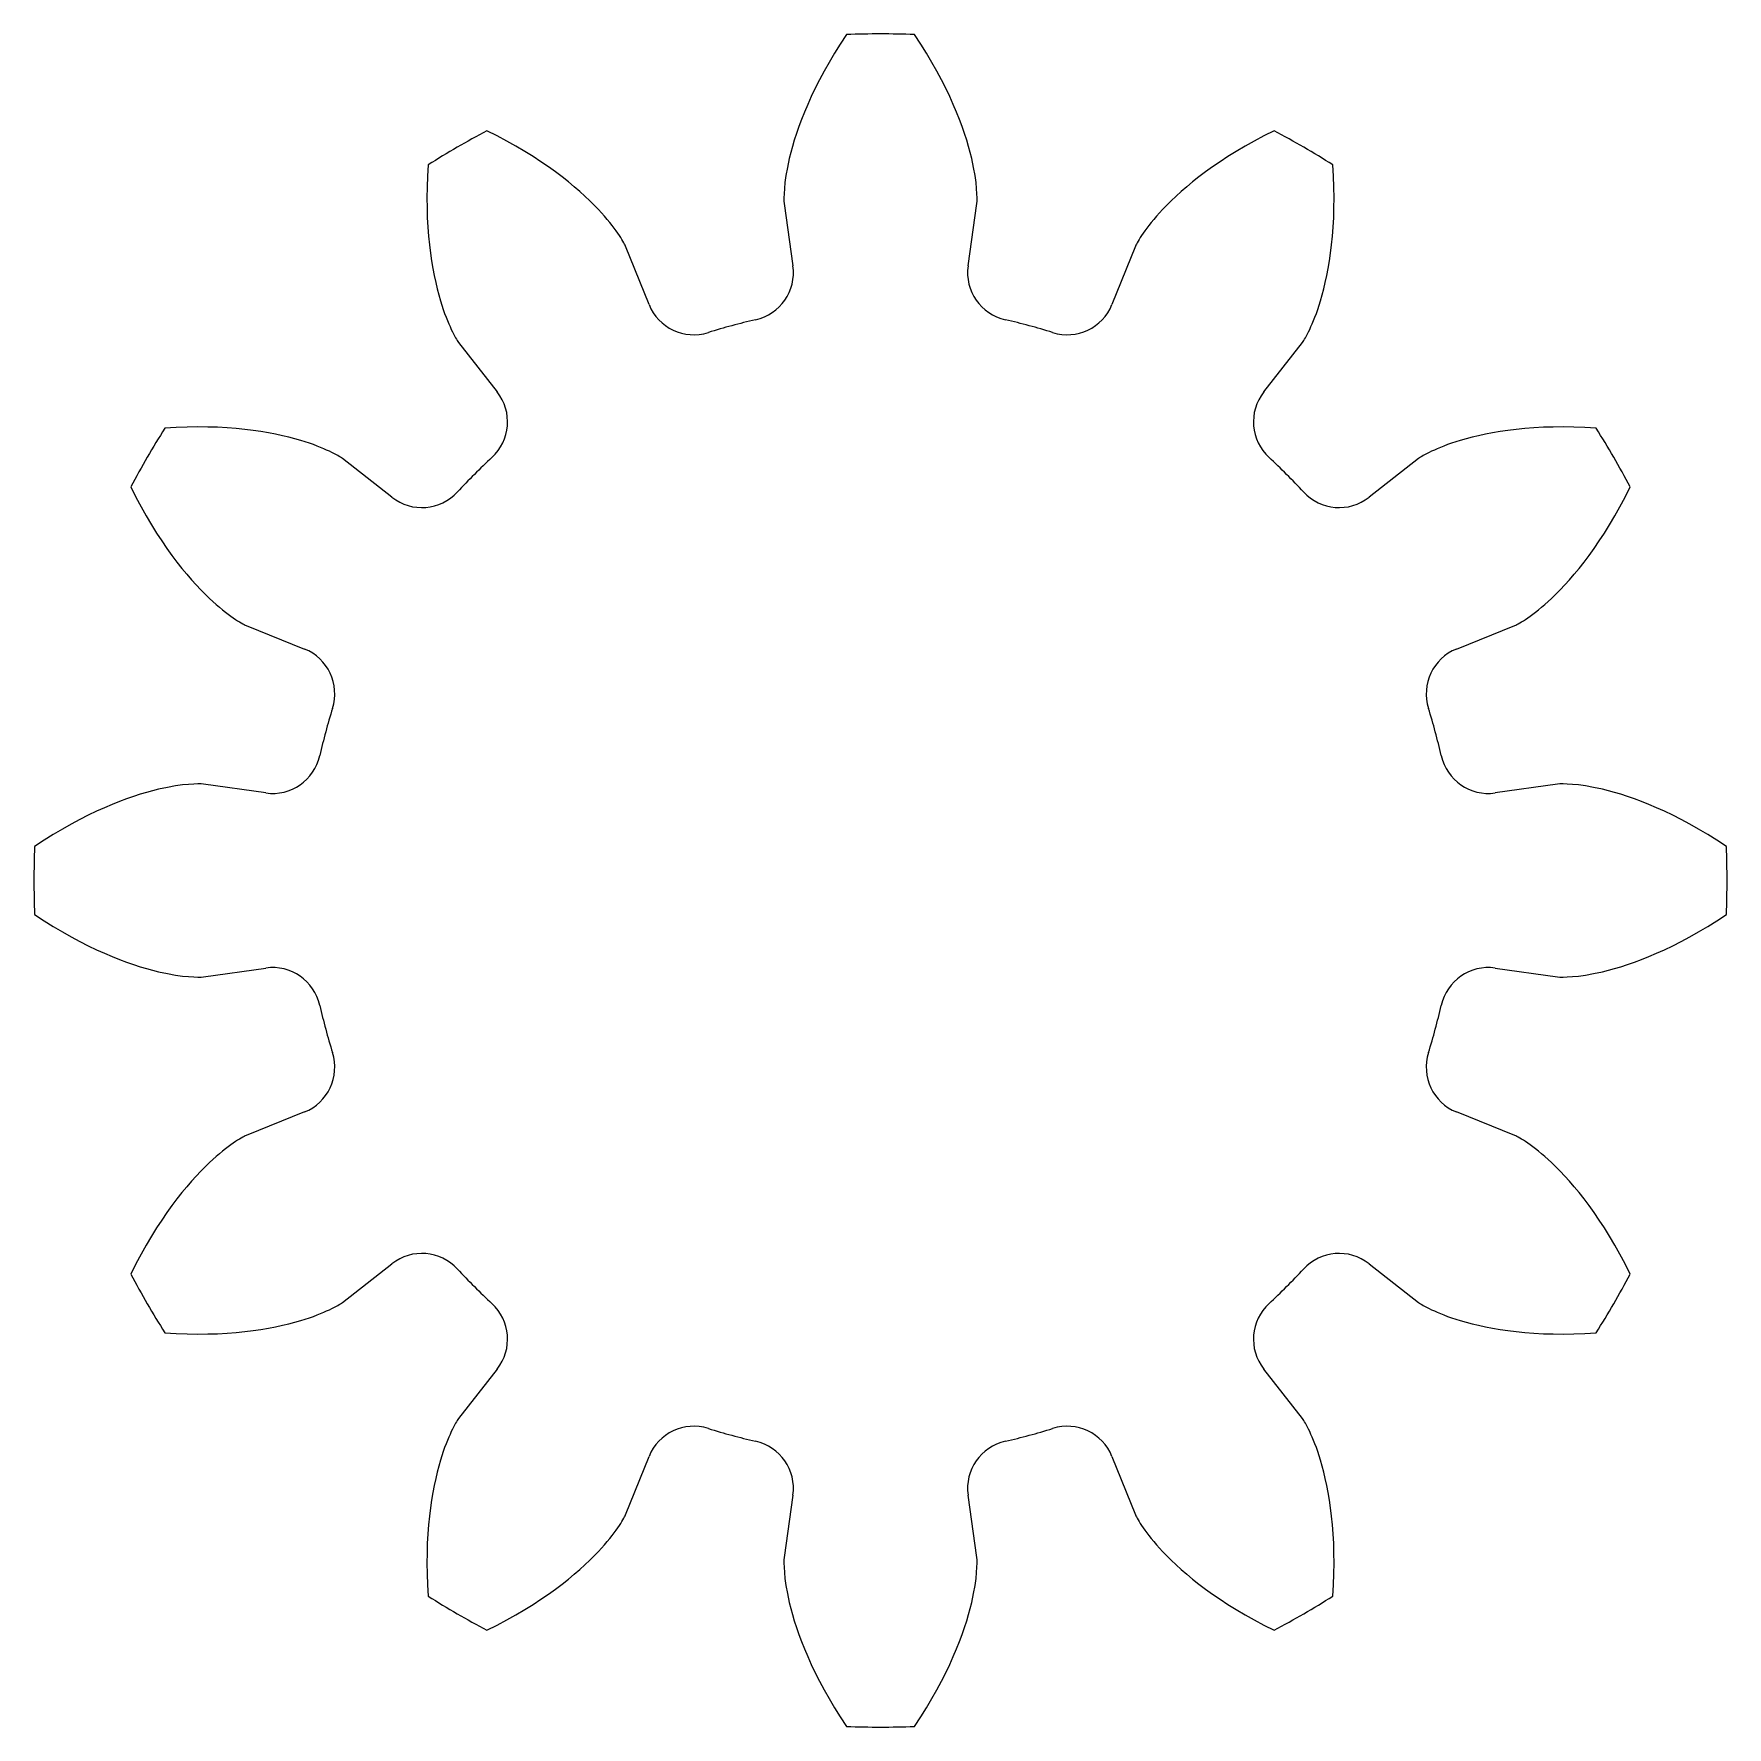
# Model space of a CAD drawing. Header units: millimetres. Extents: x -7 to 7, y -7 to 7.
import ezdxf

# ---------------------------------------------------------------- set-up
doc = ezdxf.new("R2010")
doc.units = ezdxf.units.MM
doc.layers.add('Spur', color=7, linetype='Continuous')

msp = doc.modelspace()

# ---------------------------------------------------------------- linework, layer by layer
at = {"layer": 'Spur', "color": 7}
for p, q in [((-0.798, 5.598), (-0.724, 5.083)), ((0.724, 5.083), (0.798, 5.598)), ((-1.914, 4.764), (-2.108, 5.246)), ((2.108, 5.246), (1.914, 4.764)), ((-3.49, 4.449), (-3.169, 4.04)), ((3.169, 4.04), (3.49, 4.449)), ((-4.04, 3.169), (-4.449, 3.49)), ((4.449, 3.49), (4.04, 3.169)), ((-5.246, 2.108), (-4.764, 1.914)), ((4.764, 1.914), (5.246, 2.108)), ((-5.083, 0.724), (-5.598, 0.798)), ((5.598, 0.798), (5.083, 0.724)), ((-5.598, -0.798), (-5.083, -0.724)), ((5.083, -0.724), (5.598, -0.798)), ((-4.764, -1.914), (-5.246, -2.108)), ((5.246, -2.108), (4.764, -1.914)), ((-4.449, -3.49), (-4.04, -3.169)), ((4.04, -3.169), (4.449, -3.49)), ((-3.169, -4.04), (-3.49, -4.449)), ((3.49, -4.449), (3.169, -4.04)), ((-2.108, -5.246), (-1.914, -4.764)), ((1.914, -4.764), (2.108, -5.246)), ((-0.724, -5.083), (-0.798, -5.598)), ((0.798, -5.598), (0.724, -5.083))]:
    msp.add_line(p, q, dxfattribs=at)
for centre, radius, start, end in [((0, 0), 7.001, 87.7007, 92.2993), ((0, 0), 7.001, 117.7007, 122.2993), ((0, 0), 7.001, 57.7007, 62.2993), ((-1.12, 5.027), 0.4, 282.5639, 8.1092), ((1.12, 5.027), 0.4, 171.8908, 257.4361), ((-1.543, 4.913), 0.4, 201.8908, 287.4361), ((1.543, 4.913), 0.4, 252.5639, 338.1092), ((0, 0), 4.75, 102.5639, 107.4361), ((0, 0), 4.75, 72.5639, 77.4361), ((-3.484, 3.793), 0.4, 312.5639, 38.1092), ((3.484, 3.793), 0.4, 141.8908, 227.4361), ((0, 0), 7.001, 147.7007, 152.2993), ((0, 0), 7.001, 27.7007, 32.2993), ((0, 0), 4.75, 132.5639, 137.4361), ((0, 0), 4.75, 42.5639, 47.4361), ((-3.793, 3.484), 0.4, 231.8908, 317.4361), ((3.793, 3.484), 0.4, 222.5639, 308.1092), ((-4.913, 1.543), 0.4, 342.5639, 68.1092), ((4.913, 1.543), 0.4, 111.8908, 197.4361), ((0, 0), 4.75, 162.5639, 167.4361), ((0, 0), 4.75, 12.5639, 17.4361), ((-5.027, 1.12), 0.4, 261.8908, 347.4361), ((5.027, 1.12), 0.4, 192.5639, 278.1092), ((0, 0), 7.001, 177.7007, 182.2993), ((0, 0), 7.001, 357.7007, 2.2993), ((-5.027, -1.12), 0.4, 12.5639, 98.1092), ((5.027, -1.12), 0.4, 81.8908, 167.4361), ((0, 0), 4.75, 192.5639, 197.4361), ((0, 0), 4.75, 342.5639, 347.4361), ((-4.913, -1.543), 0.4, 291.8908, 17.4361), ((4.913, -1.543), 0.4, 162.5639, 248.1092), ((-3.793, -3.484), 0.4, 42.5639, 128.1092), ((0, 0), 4.75, 222.5639, 227.4361), ((0, 0), 4.75, 312.5639, 317.4361), ((3.793, -3.484), 0.4, 51.8908, 137.4361), ((0, 0), 7.001, 207.7007, 212.2993), ((0, 0), 7.001, 327.7007, 332.2993), ((-3.484, -3.793), 0.4, 321.8908, 47.4361), ((3.484, -3.793), 0.4, 132.5639, 218.1092), ((-1.543, -4.913), 0.4, 72.5639, 158.1092), ((0, 0), 4.75, 252.5639, 257.4361), ((0, 0), 4.75, 282.5639, 287.4361), ((1.543, -4.913), 0.4, 21.8908, 107.4361), ((-1.12, -5.027), 0.4, 351.8908, 77.4361), ((1.12, -5.027), 0.4, 102.5639, 188.1092), ((0, 0), 7.001, 237.7007, 242.2993), ((0, 0), 7.001, 297.7007, 302.2993), ((0, 0), 7.001, 267.7007, 272.2993)]:
    msp.add_arc(centre, radius, start, end, dxfattribs=at)
for points in [[(-0.281, 6.996), (-0.565, 6.573), (-0.695, 6.22), (-0.754, 5.972)], [(0.754, 5.972), (0.695, 6.22), (0.565, 6.573), (0.281, 6.996)], [(-2.333, 5.549), (-2.508, 5.734), (-2.797, 5.975), (-3.255, 6.199)], [(3.255, 6.199), (2.797, 5.975), (2.508, 5.734), (2.333, 5.549)], [(-3.741, 5.918), (-3.776, 5.41), (-3.712, 5.039), (-3.639, 4.795)], [(-0.754, 5.972), (-0.803, 5.763), (-0.8, 5.639), (-0.798, 5.598)], [(0.798, 5.598), (0.8, 5.639), (0.803, 5.763), (0.754, 5.972)], [(3.639, 4.795), (3.712, 5.039), (3.776, 5.41), (3.741, 5.918)], [(-2.108, 5.246), (-2.126, 5.284), (-2.186, 5.392), (-2.333, 5.549)], [(2.333, 5.549), (2.186, 5.392), (2.126, 5.284), (2.108, 5.246)], [(-3.639, 4.795), (-3.577, 4.59), (-3.513, 4.483), (-3.49, 4.449)], [(3.49, 4.449), (3.513, 4.483), (3.577, 4.59), (3.639, 4.795)], [(-4.795, 3.639), (-5.039, 3.712), (-5.41, 3.776), (-5.918, 3.741)], [(5.918, 3.741), (5.41, 3.776), (5.039, 3.712), (4.795, 3.639)], [(-4.449, 3.49), (-4.483, 3.513), (-4.59, 3.577), (-4.795, 3.639)], [(4.795, 3.639), (4.59, 3.577), (4.483, 3.513), (4.449, 3.49)], [(-6.199, 3.255), (-5.975, 2.797), (-5.734, 2.508), (-5.549, 2.333)], [(5.549, 2.333), (5.734, 2.508), (5.975, 2.797), (6.199, 3.255)], [(-5.549, 2.333), (-5.392, 2.186), (-5.284, 2.126), (-5.246, 2.108)], [(5.246, 2.108), (5.284, 2.126), (5.392, 2.186), (5.549, 2.333)], [(-5.972, 0.754), (-6.22, 0.695), (-6.573, 0.565), (-6.996, 0.281)], [(-5.598, 0.798), (-5.639, 0.8), (-5.763, 0.803), (-5.972, 0.754)], [(5.972, 0.754), (5.763, 0.803), (5.639, 0.8), (5.598, 0.798)], [(6.996, 0.281), (6.573, 0.565), (6.22, 0.695), (5.972, 0.754)], [(-6.996, -0.281), (-6.573, -0.565), (-6.22, -0.695), (-5.972, -0.754)], [(5.972, -0.754), (6.22, -0.695), (6.573, -0.565), (6.996, -0.281)], [(-5.972, -0.754), (-5.763, -0.803), (-5.639, -0.8), (-5.598, -0.798)], [(5.598, -0.798), (5.639, -0.8), (5.763, -0.803), (5.972, -0.754)], [(-5.246, -2.108), (-5.284, -2.126), (-5.392, -2.186), (-5.549, -2.333)], [(5.549, -2.333), (5.392, -2.186), (5.284, -2.126), (5.246, -2.108)], [(-5.549, -2.333), (-5.734, -2.508), (-5.975, -2.797), (-6.199, -3.255)], [(6.199, -3.255), (5.975, -2.797), (5.734, -2.508), (5.549, -2.333)], [(-4.795, -3.639), (-4.59, -3.577), (-4.483, -3.513), (-4.449, -3.49)], [(4.449, -3.49), (4.483, -3.513), (4.59, -3.577), (4.795, -3.639)], [(-5.918, -3.741), (-5.41, -3.776), (-5.039, -3.712), (-4.795, -3.639)], [(4.795, -3.639), (5.039, -3.712), (5.41, -3.776), (5.918, -3.741)], [(-3.49, -4.449), (-3.513, -4.483), (-3.577, -4.59), (-3.639, -4.795)], [(3.639, -4.795), (3.577, -4.59), (3.513, -4.483), (3.49, -4.449)], [(-3.639, -4.795), (-3.712, -5.039), (-3.776, -5.41), (-3.741, -5.918)], [(3.741, -5.918), (3.776, -5.41), (3.712, -5.039), (3.639, -4.795)], [(-2.333, -5.549), (-2.186, -5.392), (-2.126, -5.284), (-2.108, -5.246)], [(2.108, -5.246), (2.126, -5.284), (2.186, -5.392), (2.333, -5.549)], [(-3.255, -6.199), (-2.797, -5.975), (-2.508, -5.734), (-2.333, -5.549)], [(-0.798, -5.598), (-0.8, -5.639), (-0.803, -5.763), (-0.754, -5.972)], [(0.754, -5.972), (0.803, -5.763), (0.8, -5.639), (0.798, -5.598)], [(2.333, -5.549), (2.508, -5.734), (2.797, -5.975), (3.255, -6.199)], [(-0.754, -5.972), (-0.695, -6.22), (-0.565, -6.573), (-0.281, -6.996)], [(0.281, -6.996), (0.565, -6.573), (0.695, -6.22), (0.754, -5.972)]]:
    msp.add_open_spline(points, degree=3, dxfattribs=at)

doc.saveas('drawing.dxf')
